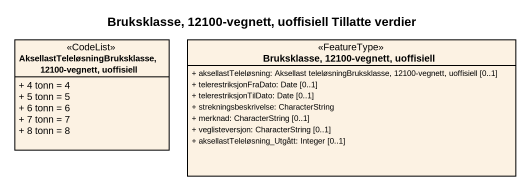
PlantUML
@startuml
title Bruksklasse, 12100-vegnett, uoffisiell Tillatte verdier
hide circle
hide empty members
skinparam classAttributeIconSize 0
class "AksellastTeleløsningBruksklasse, 12100-vegnett, uoffisiell" as AksellastTeleløsningBrukskla <<CodeList>> {
  + 4 tonn = 4
  + 5 tonn = 5
  + 6 tonn = 6
  + 7 tonn = 7
  + 8 tonn = 8
}
class "Bruksklasse, 12100-vegnett, uoffisiell" as Bruksklasse_12100_vegnett <<FeatureType>> {
  + aksellastTeleløsning: Aksellast teleløsningBruksklasse, 12100-vegnett, uoffisiell [0..1]
  + telerestriksjonFraDato: Date [0..1]
  + telerestriksjonTilDato: Date [0..1]
  + strekningsbeskrivelse: CharacterString
  + merknad: CharacterString [0..1]
  + veglisteversjon: CharacterString [0..1]
  + aksellastTeleløsning_Utgått: Integer [0..1]
}
@enduml
